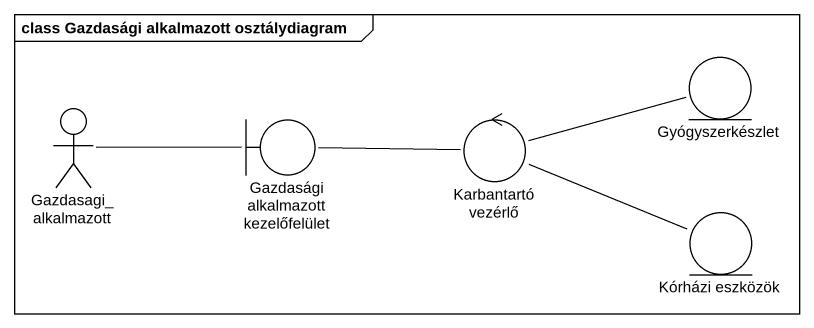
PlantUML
@startuml
mainframe class Gazdasági alkalmazott osztálydiagram
entity Gyógyszerkészlet
actor Gazdasagi_alkalmazott
boundary "Gazdasági alkalmazott kezelőfelület" as Gazdasági_alkalmazott
control "Karbantartó vezérlő" as Karbantartó_vezérlő
entity "Kórházi eszközök" as Kórházi_eszközök
Gazdasagi_alkalmazott -right- Gazdasági_alkalmazott
Gazdasági_alkalmazott -right- Karbantartó_vezérlő
Karbantartó_vezérlő -right- Gyógyszerkészlet
Karbantartó_vezérlő -right- Kórházi_eszközök
@enduml
